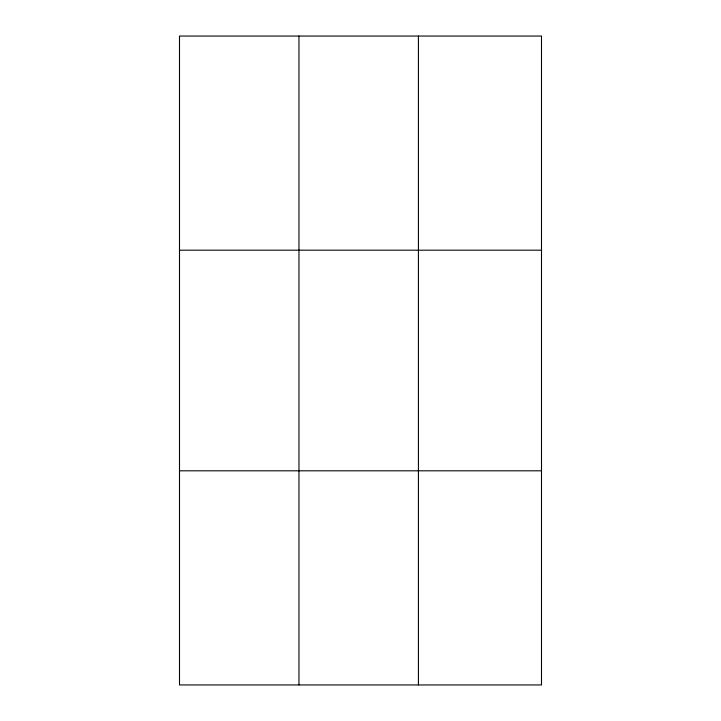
<?xml version="1.0" encoding="UTF-8"?>
<svg xmlns="http://www.w3.org/2000/svg" width="721" height="721" viewBox="0 0 721 721"><rect width="100%" height="100%" fill="white"/><g stroke="black" fill="none" stroke-linecap="round" stroke-linejoin="round"><path stroke-width="1.08" d="M298.963 684.95L298.963 36.05M418.423 684.95L418.423 36.05M179.502 250.187L541.498 250.187M179.502 470.813L541.498 470.813M541.498 577.882L541.498 684.95L179.502 684.95L179.502 36.05L541.498 36.05L541.498 577.882"/></g></svg>
